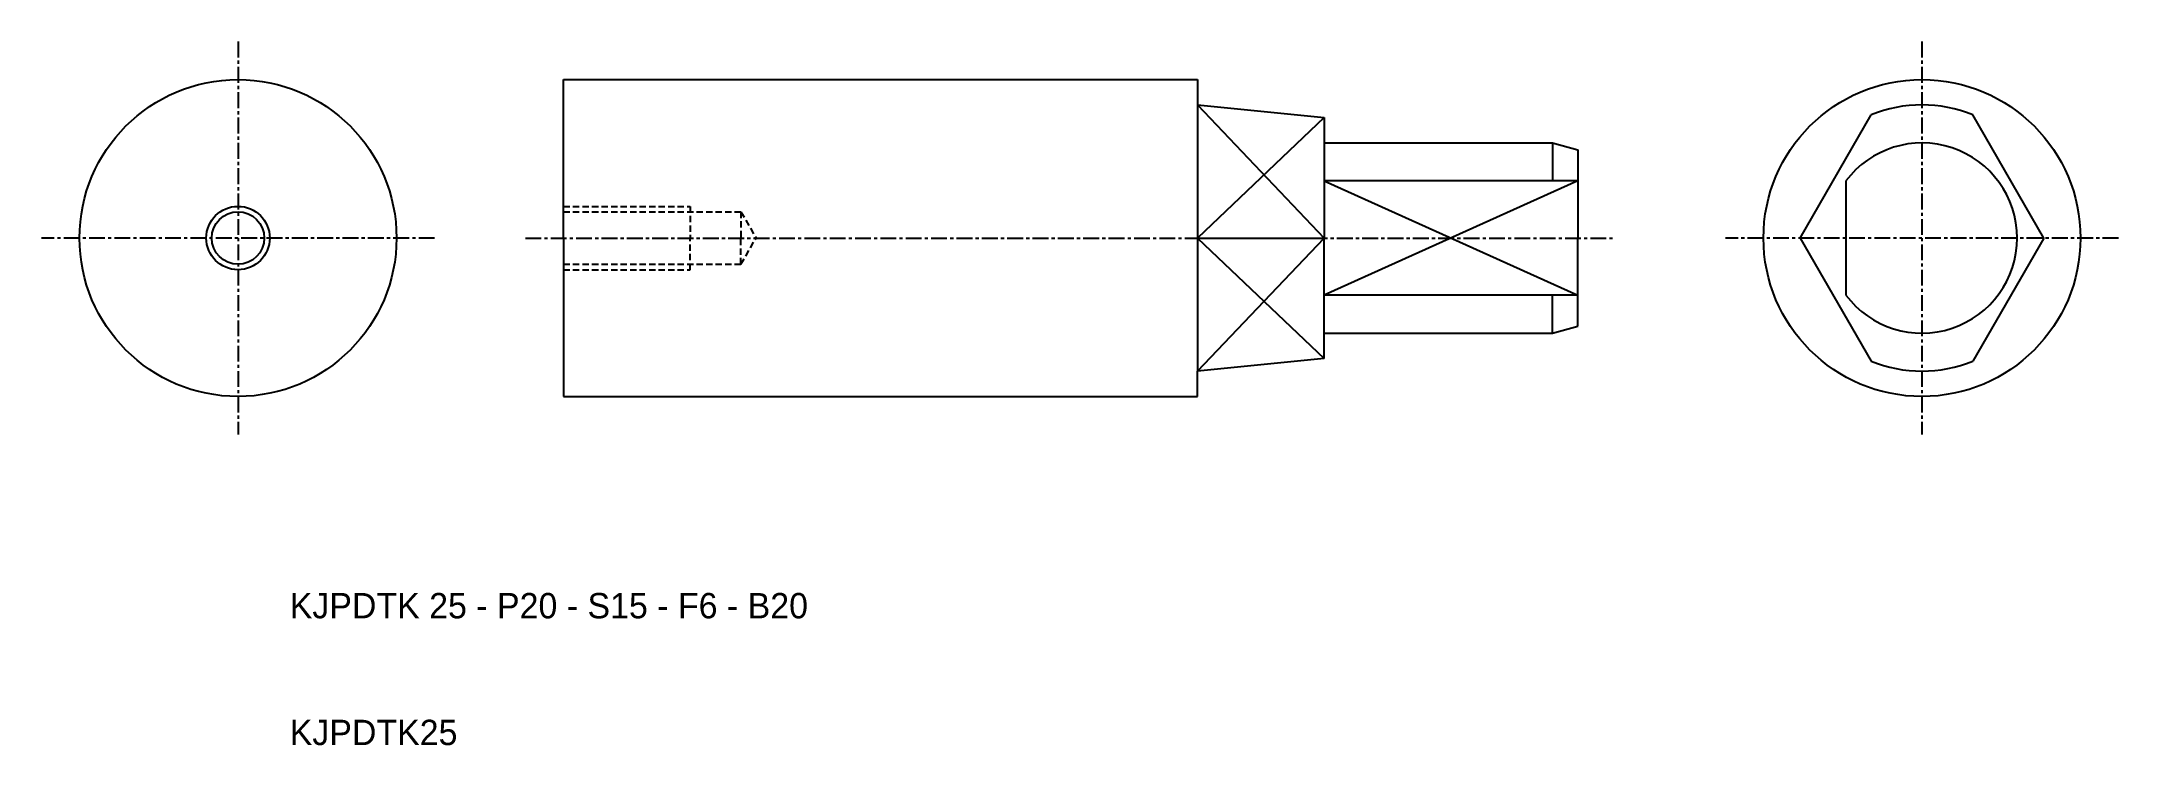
# Model space of a CAD drawing. Extents: x 9 to 173, y 10 to 66.
import ezdxf

# ---------------------------------------------------------------- set-up
doc = ezdxf.new("R2010")
doc.units = 0
doc.linetypes.add('CENTER', pattern=[2, 1.25, -0.25, 0.25, -0.25])
doc.linetypes.add('DASHED', pattern=[0.75, 0.5, -0.25])
doc.layers.get('0').update_dxf_attribs({"linetype": 'CONTINUOUS'})
doc.layers.add('CENTER', color=1, linetype='CENTER')

msp = doc.modelspace()

# ---------------------------------------------------------------- linework, layer by layer
at = {"color": 7, "linetype": 'CONTINUOUS'}
for p, q in [((50, 50), (50, 62.5)), ((50, 62.5), (100, 62.5)), ((100, 62.5), (100, 60.5)), ((100, 60.5), (110, 59.5)), ((100, 60.5), (100, 39.5)), ((110, 59.5), (110, 57.5)), ((147.54, 50), (153.15, 59.71)), ((166.75, 50), (161.15, 59.71)), ((110, 57.5), (110, 50)), ((110, 57.5), (128, 57.5)), ((128, 57.5), (130, 56.96)), ((128, 57.5), (128, 54.5)), ((130, 56.96), (130, 50)), ((130, 54.5), (110, 54.5)), ((151.15, 54.5), (151.15, 45.5)), ((50, 50), (50, 37.5)), ((100, 50), (110, 50)), ((110, 42.5), (110, 50)), ((130, 43.04), (130, 50)), ((147.54, 50), (153.15, 40.29)), ((166.75, 50), (161.15, 40.29)), ((130, 45.5), (110, 45.5)), ((128, 42.5), (128, 45.5)), ((128, 42.5), (130, 43.04)), ((110, 40.5), (110, 42.5)), ((110, 42.5), (128, 42.5)), ((110, 40.5), (100, 39.5)), ((100, 37.5), (100, 39.5)), ((50, 37.5), (100, 37.5))]:
    msp.add_line(p, q, dxfattribs=at)
at = {"color": 3, "linetype": 'CONTINUOUS'}
for p, q in [((100, 60.5), (110, 50)), ((110, 59.5), (100, 50)), ((130, 54.5), (110, 45.5)), ((110, 54.5), (130, 45.5)), ((100, 39.5), (110, 50)), ((100, 50), (110, 40.5))]:
    msp.add_line(p, q, dxfattribs=at)
at = {"color": 3, "linetype": 'DASHED'}
for p, q in [((50, 52.5), (60, 52.5)), ((60, 52.5), (60, 50)), ((50, 52.07), (64, 52.07)), ((64, 52.07), (65.19, 50)), ((64, 52.07), (64, 50)), ((60, 47.5), (60, 50)), ((64, 47.93), (65.19, 50)), ((64, 47.93), (64, 50)), ((50, 47.93), (64, 47.93)), ((50, 47.5), (60, 47.5))]:
    msp.add_line(p, q, dxfattribs=at)
at = {"color": 7, "linetype": 'CONTINUOUS'}
for centre, radius in [((24.33, 50), 12.5), ((157.15, 50), 12.5), ((24.33, 50), 2.07)]:
    msp.add_circle(centre, radius, dxfattribs=at)
at = {"color": 3, "linetype": 'CONTINUOUS'}
msp.add_circle((24.33, 50), 2.5, dxfattribs=at)
at = {"color": 7, "linetype": 'CONTINUOUS'}
for radius, start, end in [(10.5, 67.6073, 112.3927), (7.5, 216.8699, 143.1301), (10.5, 247.6073, 292.3927)]:
    msp.add_arc((157.15, 50), radius, start, end, dxfattribs=at)
at = {"layer": 'CENTER', "color": 1, "linetype": 'CENTER'}
for p, q in [((24.33, 65.5), (24.33, 34.5)), ((157.15, 65.5), (157.15, 34.5)), ((39.83, 50), (8.83, 50)), ((47, 50), (133, 50)), ((172.65, 50), (141.65, 50))]:
    msp.add_line(p, q, dxfattribs=at)

# ---------------------------------------------------------------- texts
at = {"color": 7, "linetype": 'CONTINUOUS'}
for s, p in [('KJPDTK 25 - P20 - S15 - F6 - B20', (28.41, 20)), ('KJPDTK25', (28.41, 10))]:
    msp.add_text(s, height=2, dxfattribs=at).set_placement(p)

doc.saveas('drawing.dxf')
